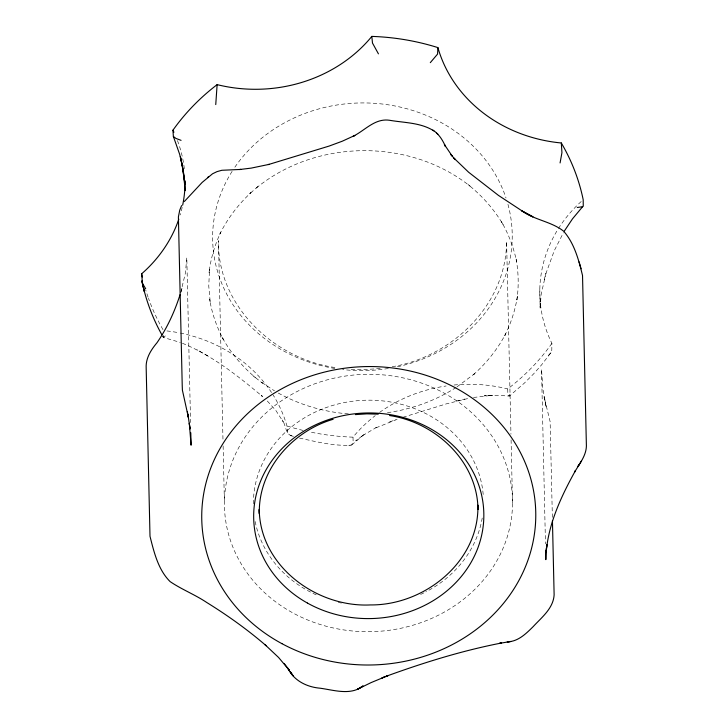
<?xml version="1.0" encoding="UTF-8"?>
<svg xmlns="http://www.w3.org/2000/svg" width="728" height="728" viewBox="0 0 728 728"><rect width="100%" height="100%" fill="white"/><g stroke="black" fill="none" stroke-linecap="round" stroke-linejoin="round"><path stroke-width="0.55" stroke-dasharray="3.64 2.73" d="M509.664 394.285L509.354 396.096L498.007 395.322L484.22 395.832L492.565 395.268L472.263 397.615M163.645 335.362L163.299 337.437L180.298 342.424M544.38 279.015L544.235 279.516L545.9 273.537L541.15 294.494L540.03 309.136L540.54 299.017L540.121 307.225L539.803 289.371M180.653 292.874L185.403 273.055L186.805 257.639L190.563 422.559M181.818 288.834L180.735 292.565M181.163 291.091L181.945 288.406M545.8 273.892L554.236 250.787L563.39 232.751M551.906 343.361A224.433 200.5 -1.3 0 1 507.725 388.925L507.835 393.712L508.253 395.259L509.354 396.096L524.297 383.165L533.515 373.974L541.514 364.956L550.941 352.661L551.788 350.35L551.906 343.361A143.498 128.201 -1.3 0 1 557.866 229.429M550.941 352.661L547.138 356.793M299.463 438.074C316.416 441.75 334.37 446.391 351.633 445.054L353.126 441.932L353.016 437.155A143.498 128.201 -1.3 0 1 375.257 415.624M351.633 445.054L364.3 434.288L355.719 440.941L357.421 439.621M165.356 335.917L163.299 337.437L161.78 334.643M362.635 435.581L376.258 427.545L374.638 428.373L398.68 418.736M456.101 387.442C435.116 400.982 411.002 409.509 386.286 412.822M456.984 386.877L474.492 373.783L472.499 375.493C485.976 363.736 497.397 349.595 505.723 333.743L504.167 336.791C510.728 324.096 515.251 310.374 517.408 296.251L516.889 299.954C518.9 286.022 518.564 271.79 515.906 257.967L516.589 261.643C513.786 247.629 508.617 234.134 501.483 221.758L503.166 224.734C494.112 209.291 482.045 195.686 468.031 184.566L470.097 186.186C409.409 137.956 315.834 139.03 256.029 188.233L257.958 186.577L249.003 194.331L251.06 192.556C237.983 204.686 227.054 219.137 219.274 235.199L220.848 232.105C214.724 244.972 210.665 258.813 209 272.982L209.518 269.251L208.763 286.104L210.301 302.894L209.619 299.199C211.939 313.267 216.644 326.908 223.359 339.485L221.649 336.463C230.166 352.143 241.76 366.075 255.382 377.577L253.262 375.903L262.553 383.228L260.56 381.663L274.492 390.845M389.38 421.985L395.477 419.81M402.939 417.308L446.282 403.885L469.132 398.216M456.338 401.092L464.855 399.017M392.21 366.73C452.352 356.729 506.506 304.413 506.588 241.387L510.956 434.179M380.18 368.568L361.388 369.76L350.314 369.269M348.73 445.645L350.305 445.673M348.412 413.895C323.15 411.921 298.307 404.486 276.285 391.937M334.935 367.504C273.391 358.576 217.253 305.187 218.464 240.686L222.968 439.139M267.294 401.001L275.866 410.474L283.356 422.076L282.191 419.992C286.195 424.879 285.112 434.853 292.611 436.127M290.463 435.535L293.448 436.391M182.41 343.261C212.257 355.482 237.81 375.848 262.362 396.369L261.334 395.45L263.572 397.534M207.798 355.901L196.86 349.722L197.516 350.095M162.308 335.599L163.299 337.437M287.569 432.714L286.95 425.962A143.498 128.201 -1.3 0 0 273.218 395.14M552.37 517.371L550.131 421.667L544.053 396.724L546.309 407.589L542.815 388.506L541.523 369.16L545.472 543.825M511.083 439.849L512.53 503.348A144.071 128.71 -1.3 0 1 295.459 614.295A144.071 128.71 -1.3 0 1 297.415 391.355A144.071 128.71 -1.3 0 1 512.53 503.348M223.123 445.946L224.406 502.648M558.422 228.547A143.498 128.201 -1.3 0 1 581.59 201.174M353.016 437.155A224.433 200.5 -1.3 0 1 309.6 431.895M303.057 430.421A224.433 200.5 -1.3 0 1 286.95 425.962M162.972 329.611A224.433 200.5 -1.3 0 1 148.466 298.262M148.093 297.215A224.433 200.5 -1.3 0 1 145.709 289.844M379.606 412.385A143.498 128.201 -1.3 0 1 446.146 385.976M453.99 385.021A143.498 128.201 -1.3 0 1 507.725 388.925M166.903 330.931A143.498 128.201 -1.3 0 1 179.143 332.823M180.244 333.042A143.498 128.201 -1.3 0 1 271.535 392.519M182.182 207.353A143.498 128.201 -1.3 0 1 180.18 214.933M177.45 140.531A143.498 128.201 -1.3 0 1 184.321 168.659M507.944 204.322A149.813 133.843 -1.3 0 1 397.115 366.83M388.343 368.486A149.813 133.843 -1.3 0 1 342.588 369.533M334.844 368.459A149.813 133.843 -1.3 0 1 233.579 169.087M234.844 167.213A149.813 133.843 -1.3 0 1 382.064 103.995A149.813 133.843 -1.3 0 1 506.024 198.007M482.227 517.99A115.088 102.812 -1.3 0 1 425.78 591.9M423.905 592.847A115.088 102.812 -1.3 0 1 418.154 595.513M341.432 603.066A115.088 102.812 -1.3 0 1 338.302 602.365M316.225 594.858A115.088 102.812 -1.3 0 1 311.475 592.592M310.547 592.11A115.088 102.812 -1.3 0 1 254.809 519.655M253.389 503.84A115.088 102.812 -1.3 0 1 364.564 400.254A115.088 102.812 -1.3 0 1 483.301 495.814"/><path stroke-width="1.09" d="M560.078 162.945L561.934 152.662L561.315 142.979A143.498 128.201 -1.3 0 1 437.901 47.602A224.433 200.5 -1.3 0 0 371.835 36.4A143.498 128.201 -1.3 0 1 217.126 84.63A224.433 200.5 -1.3 0 0 172.946 130.203L173.364 136.454L179.625 154.218L182.018 164.028L184.967 184.257L183.793 174.065L180.371 156.584L182.783 167.813L185.276 190.645M180.08 294.64C174.656 311.657 167.112 328.064 156.957 342.788C151.005 349.877 145.609 358.322 146.182 367.959L150.004 536.29C153.99 552.115 158.203 569.878 170.143 581.626C181.754 589.507 195.068 594.658 206.761 602.502C227.6 615.397 247.602 629.702 266.166 645.718L265.192 644.853L278.587 657.484L289.334 670.26L287.824 668.177C293.766 680.625 306.779 687.059 320.038 688.197C334.006 690.08 350.778 695.822 363.09 685.922L357.475 689.261L371.098 682.6L388.161 675.52L381.945 677.941L383.638 677.277M181.591 205.614L179.743 210.137L178.396 216.908L182.218 385.249L182.391 390.144L188.434 417.581L187.333 411.593M521.94 210.911L532.796 216.789L521.94 210.911C534.67 220.074 551.305 221.503 563.581 231.14C574.356 243.279 578.769 260.06 582.527 275.512L586.349 443.853C587.123 454.645 579.807 463.236 574.683 471.962L575.52 470.506C560.332 497.852 546.391 527.809 545.827 559.641L545.627 550.605M564.437 230.912L572.499 218.837L583.255 205.942L583.192 199.745A224.433 200.5 -1.3 0 0 561.315 142.979M578.924 464.892L577.905 466.493L581.463 460.942M184.357 201.492L202.147 182.428L212.531 173.783L216.999 171.635L221.849 170.279L240.968 169.433L239.603 169.533L251.187 168.113L269.224 164.355L268.377 164.564L329.147 146.064L342.269 141.214L354.855 135.426L353.171 136.273C364.992 130.448 374.884 118.109 389.453 120.257C404.295 122.832 420.866 122.532 433.879 130.904M430.294 62.653L437.574 54.09L437.901 47.602M207.507 177.614L208.59 176.649M582.755 206.679L577.259 207.507M386.623 676.112C424.051 662.516 462.262 650.641 501.392 643.024L499.508 643.352L510.765 641.477L507.243 641.823C517.99 641.732 526.08 633.651 533.187 626.608C541.687 617.362 553.289 608.453 554.126 594.894L552.443 520.693M333.133 419.292C292.183 431.258 258.176 469.769 259.332 513.659L259.241 509.4C259.869 566.002 316.48 607.571 370.397 604.932C424.406 605.441 479.37 561.716 477.887 505.123L477.987 509.382C477.477 461.343 435.49 422.313 389.598 415.542M355.41 414.605L366.83 413.85L378.26 414.159M181.072 140.349L175.93 138.42L173.364 136.454M522.504 211.211L498.416 195.368L468.605 172.218L453.944 158.131L455.209 159.614L450.778 154.4L452.134 155.992L444.371 144.508L445.527 146.574C442.697 140.131 438.884 133.988 432.86 130.066M436.572 133.133L437.819 134.152M284.166 663.49L289.334 670.26M145.682 288.734L142.47 283.42L141.651 273.81A143.498 128.201 -1.3 0 0 178.815 219.21M378.442 53.854L372.481 43.052L371.826 36.4M161.78 334.643C152.489 317.845 145.7 299.681 141.896 280.862L144.344 291.528L142.47 283.42M579.079 261.907L581.099 268.75M187.97 414.605L190.054 428.992L189.316 423.259L191.082 445.199L190.791 432.741M217.126 84.63L215.752 104.577M142.342 277.04A224.433 200.5 -1.3 0 1 141.651 273.81M185.067 180.853A143.498 128.201 -1.3 0 1 182.655 205.169M172.946 130.203A143.498 128.201 -1.3 0 1 173.928 132.241M546.382 548.621L546.027 552.506L546.91 544.535L546.382 548.621M293.02 675.702L290.399 671.871L293.02 675.702M281.964 643.679A167.031 149.222 -1.3 0 0 535.735 518.427A167.031 149.222 -1.3 0 0 288.57 385.239A167.031 149.222 -1.3 0 0 281.964 643.679M307.453 603.075A115.088 102.812 -1.3 0 0 483.756 519.173A115.088 102.812 -1.3 0 0 315.06 425.079A115.088 102.812 -1.3 0 0 307.453 603.075"/></g></svg>
